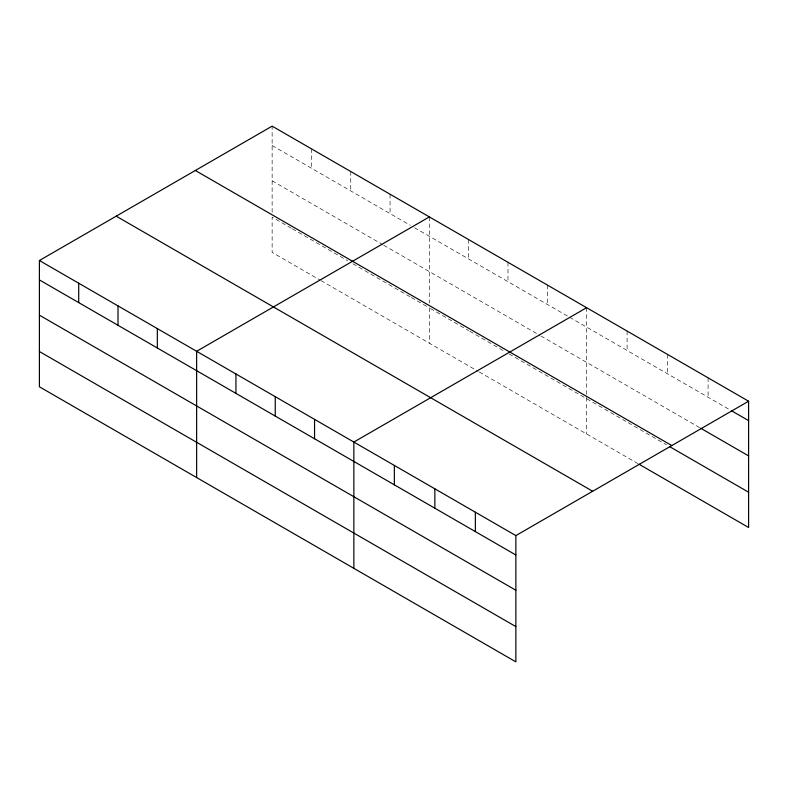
<?xml version="1.0" encoding="UTF-8"?>
<svg xmlns="http://www.w3.org/2000/svg" width="788" height="788" viewBox="0 0 788 788"><rect width="100%" height="100%" fill="white"/><g stroke="black" fill="none" stroke-linecap="round" stroke-linejoin="round"><path stroke-width="0.59" stroke-dasharray="3.94 2.96" d="M272.136 212.297L272.136 126.139M272.136 145.534L410.252 225.269M414.498 227.722L568.542 316.658M569.606 317.278L729.412 409.543M272.136 180.807L382.623 244.595M383.687 245.206L539.859 335.373M540.923 335.983L699.577 427.579M291.264 228.185L272.136 217.143L272.136 252.406L319.948 280.016M292.328 228.796L347.567 260.69M352.876 263.753L410.252 296.879M411.316 297.49L429.371 307.921L429.371 343.184M430.435 308.532L468.683 330.615M469.746 331.226L504.803 351.468M509.048 353.92L627.1 422.072M628.164 422.693L666.54 444.846M321.011 280.626L478.237 371.404M479.301 372.015L637.758 463.502M708.097 377.836L708.097 397.231M667.603 354.452L667.603 373.847M627.1 331.068L627.1 350.473M586.607 307.694L586.607 433.961M547.296 285L547.296 304.395M507.984 262.305L507.984 281.7M468.683 239.611L468.683 259.006M429.371 216.917L429.371 303.075M390.06 194.222L390.06 213.617M350.759 171.528L350.759 190.923M311.447 148.833L311.447 168.228"/><path stroke-width="1.18" d="M638.822 464.112L748.6 527.487L748.6 401.22L272.136 126.139L39.4 260.513L39.4 386.78L515.864 661.861L515.864 535.594L39.4 260.513M429.371 216.917L196.636 351.281L196.636 477.558M586.607 307.694L353.861 442.058L353.861 568.335M515.864 535.594L748.6 401.22M731.55 410.775L748.6 420.615M700.64 428.199L748.6 455.888M195.335 170.484L671.8 445.565M669.731 446.688L748.6 492.224M116.2 216.168L592.665 491.249M39.4 279.907L515.864 554.988M39.4 315.17L515.864 590.251M39.4 351.517L515.864 626.598M475.361 512.21L475.361 531.605M434.858 488.826L434.858 508.221M394.364 465.442L394.364 484.837M314.56 419.364L314.56 438.768M275.248 396.669L275.248 416.074M235.937 373.975L235.937 393.379M157.324 328.586L157.324 347.991M118.013 305.892L118.013 325.296M78.711 283.197L78.711 302.602"/></g></svg>
